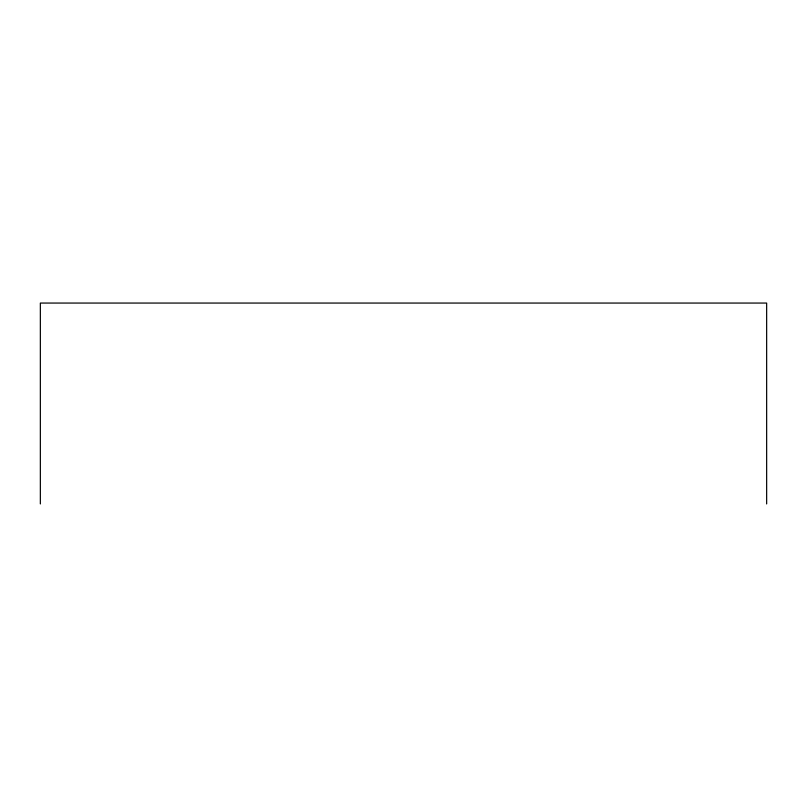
<?xml version="1.0" encoding="UTF-8"?>
<svg xmlns="http://www.w3.org/2000/svg" width="807" height="807" viewBox="0 0 807 807"><rect width="100%" height="100%" fill="white"/><g stroke="black" fill="none" stroke-linecap="round" stroke-linejoin="round"><path stroke-width="1.21" d="M766.65 503.941L766.65 303.059L40.35 303.059L40.35 503.941"/></g></svg>
